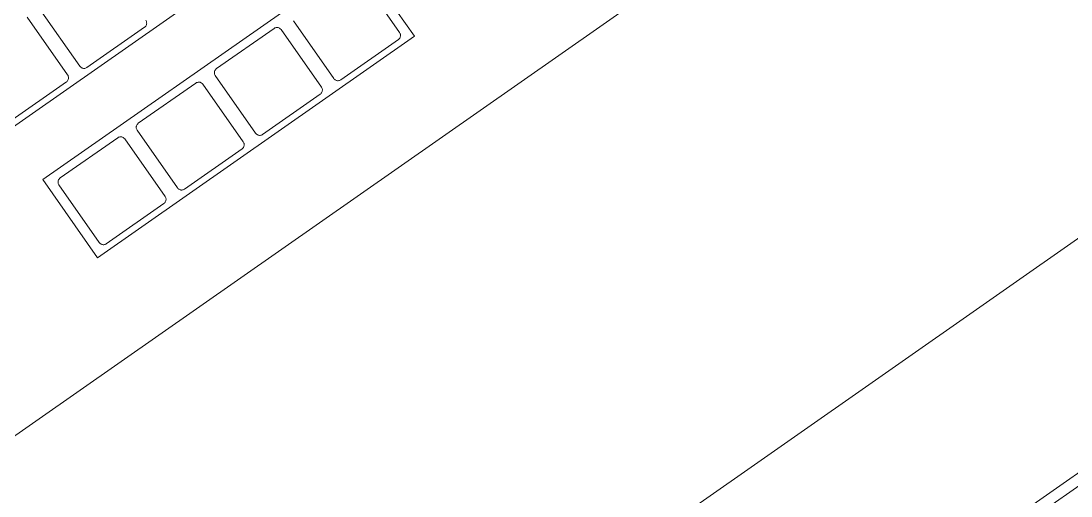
# Model space of a CAD drawing. Header units: inches. Extents: x 1 to 4637, y -664 to 702.
# Drawn here: x 1602.08 to 1610.32, y -361.86 to -358.13 of the extents above; entities that cross this region are included whole.
import ezdxf

# ---------------------------------------------------------------- set-up
doc = ezdxf.new("R2010")
doc.units = ezdxf.units.IN
doc.header["$MEASUREMENT"] = 0
doc.layers.add('I-FURN', color=30, linetype='Continuous', lineweight=9)

# ---------------------------------------------------------------- blocks, each defined once
blk = doc.blocks.new('Desk - Group 1 - No Side Chairs-V14-New Construction - Tel_Data_Elec Plan')
at = {"layer": 'I-FURN'}
for p, q in [((4.4075, 9.4467), (25.4345, 24.17)), ((4.4076, 9.4466), (25.4346, 24.1699)), ((21.4458, 21.2724), (8.4946, 12.2038)), ((9.3595, 10.9685), (22.3108, 20.0371)), ((25.2669, 17.82), (10.4318, 7.4324)), ((21.5822, 14.2965), (24.0654, 16.0352)), ((24.0654, 16.0352), (24.4945, 15.4225)), ((16.8319, 9.4804), (26.0555, 15.9388)), ((23.546, 15.6101), (23.9975, 15.9263)), ((24.0524, 15.9166), (24.369, 15.4644)), ((22.9333, 15.1811), (23.3848, 15.4972)), ((23.4396, 15.4876), (23.7563, 15.0354)), ((23.853, 15.1031), (23.5364, 15.5553)), ((24.4945, 15.4225), (22.0112, 13.6837)), ((24.3593, 15.4096), (23.9078, 15.0934)), ((22.3205, 14.752), (22.772, 15.0682)), ((23.2403, 14.674), (22.9236, 15.1263)), ((22.8269, 15.0585), (23.1435, 14.6063)), ((23.7466, 14.9805), (23.2951, 14.6644)), ((24.3106, 14.6555), (24.7621, 14.9717)), ((22.6275, 14.245), (22.3109, 14.6972)), ((21.7078, 14.323), (22.1593, 14.6391)), ((22.2141, 14.6295), (22.5308, 14.1772)), ((24.6175, 14.1485), (24.3009, 14.6007)), ((23.1338, 14.5515), (22.6823, 14.2353)), ((23.6978, 14.2265), (24.1493, 14.5426)), ((24.2042, 14.533), (24.5208, 14.0808)), ((22.0112, 13.6837), (21.5822, 14.2965)), ((22.0148, 13.8159), (21.6981, 14.2681))]:
    blk.add_line(p, q, dxfattribs=at)
for points in [[(23.9975, 15.9263), (24.0004, 15.9283), (24.0067, 15.9316), (24.0171, 15.9337), (24.0275, 15.9332), (24.0373, 15.9299), (24.0459, 15.9244), (24.0505, 15.9194), (24.0524, 15.9166)], [(23.5364, 15.5553), (23.5344, 15.5581), (23.5313, 15.5641), (23.529, 15.574), (23.5293, 15.5843), (23.5324, 15.5943), (23.5379, 15.6033), (23.5432, 15.6081), (23.546, 15.6101)], [(23.3848, 15.4972), (23.3877, 15.4993), (23.394, 15.5025), (23.4043, 15.5047), (23.4148, 15.5041), (23.4246, 15.5009), (23.4331, 15.4953), (23.4377, 15.4903), (23.4396, 15.4876)], [(22.9236, 15.1263), (22.9217, 15.129), (22.9185, 15.135), (22.9163, 15.145), (22.9166, 15.1553), (22.9196, 15.1653), (22.9252, 15.1743), (22.9304, 15.1791), (22.9333, 15.1811)], [(22.772, 15.0682), (22.7749, 15.0702), (22.7812, 15.0734), (22.7916, 15.0756), (22.802, 15.0751), (22.8118, 15.0718), (22.8204, 15.0663), (22.8249, 15.0613), (22.8269, 15.0585)], [(22.3109, 14.6972), (22.3089, 14.7), (22.3058, 14.706), (22.3035, 14.7159), (22.3038, 14.7262), (22.3068, 14.7362), (22.3124, 14.7452), (22.3177, 14.75), (22.3205, 14.752)], [(24.3009, 14.6007), (24.2986, 14.604), (24.295, 14.6114), (24.2931, 14.6237), (24.2952, 14.6361), (24.3011, 14.6472), (24.3071, 14.6531), (24.3106, 14.6555)], [(22.1593, 14.6391), (22.1622, 14.6411), (22.1685, 14.6444), (22.1788, 14.6466), (22.1893, 14.646), (22.1991, 14.6428), (22.2076, 14.6372), (22.2122, 14.6322), (22.2141, 14.6295)], [(21.6981, 14.2681), (21.6962, 14.2709), (21.693, 14.2769), (21.6907, 14.2869), (21.6911, 14.2972), (21.6941, 14.3072), (21.6997, 14.3161), (21.7049, 14.321), (21.7078, 14.323)], [(23.6882, 14.1717), (23.6858, 14.175), (23.6822, 14.1824), (23.6804, 14.1947), (23.6825, 14.207), (23.6883, 14.2182), (23.6944, 14.2241), (23.6978, 14.2265)]]:
    blk.add_open_spline(points, degree=3, dxfattribs=at)
for points, knots in [([(24.369, 15.4644), (24.3713, 15.4611), (24.375, 15.4537), (24.3765, 15.4435), (24.3758, 15.4353), (24.3738, 15.4273), (24.3689, 15.4179), (24.3628, 15.412), (24.3593, 15.4096)], [0, 0, 0, 0, 0.2, 0.4, 0.5, 0.6, 0.8, 1, 1, 1, 1]), ([(23.9078, 15.0934), (23.9044, 15.091), (23.8968, 15.0873), (23.8852, 15.0858), (23.875, 15.0873), (23.8635, 15.0919), (23.8565, 15.0981), (23.853, 15.1031)], [0, 0, 0, 0, 0.2, 0.4, 0.55, 0.7, 1, 1, 1, 1]), ([(23.7563, 15.0354), (23.7586, 15.032), (23.7622, 15.0247), (23.7637, 15.0145), (23.763, 15.0063), (23.761, 14.9982), (23.7561, 14.9889), (23.7501, 14.9829), (23.7466, 14.9805)], [0, 0, 0, 0, 0.2, 0.4, 0.5, 0.6, 0.8, 1, 1, 1, 1]), ([(23.2951, 14.6644), (23.2916, 14.662), (23.284, 14.6583), (23.2725, 14.6567), (23.2622, 14.6583), (23.2507, 14.6628), (23.2437, 14.6691), (23.2403, 14.674)], [0, 0, 0, 0, 0.2, 0.4, 0.55, 0.7, 1, 1, 1, 1]), ([(23.1435, 14.6063), (23.1458, 14.603), (23.1495, 14.5956), (23.151, 14.5854), (23.1503, 14.5772), (23.1483, 14.5692), (23.1434, 14.5598), (23.1373, 14.5539), (23.1338, 14.5515)], [0, 0, 0, 0, 0.2, 0.4, 0.5, 0.6, 0.8, 1, 1, 1, 1]), ([(24.1493, 14.5426), (24.1528, 14.545), (24.1604, 14.5487), (24.1718, 14.5503), (24.1821, 14.5488), (24.1936, 14.5442), (24.2007, 14.538), (24.2042, 14.533)], [0, 0, 0, 0, 0.2, 0.4, 0.55, 0.7, 1, 1, 1, 1]), ([(22.6823, 14.2353), (22.6789, 14.2329), (22.6713, 14.2292), (22.6597, 14.2277), (22.6495, 14.2292), (22.638, 14.2338), (22.631, 14.24), (22.6275, 14.245)], [0, 0, 0, 0, 0.2, 0.4, 0.55, 0.7, 1, 1, 1, 1])]:
    blk.add_open_spline(points, degree=3, knots=knots, dxfattribs=at)

msp = doc.modelspace()

# ---------------------------------------------------------------- block references
at = {"layer": 'I-FURN', "rotation": 180}
msp.add_blockref('Desk - Group 1 - No Side Chairs-V14-New Construction - Tel_Data_Elec Plan', (1626.7506, -343.9512), dxfattribs=at)

doc.saveas('drawing.dxf')
